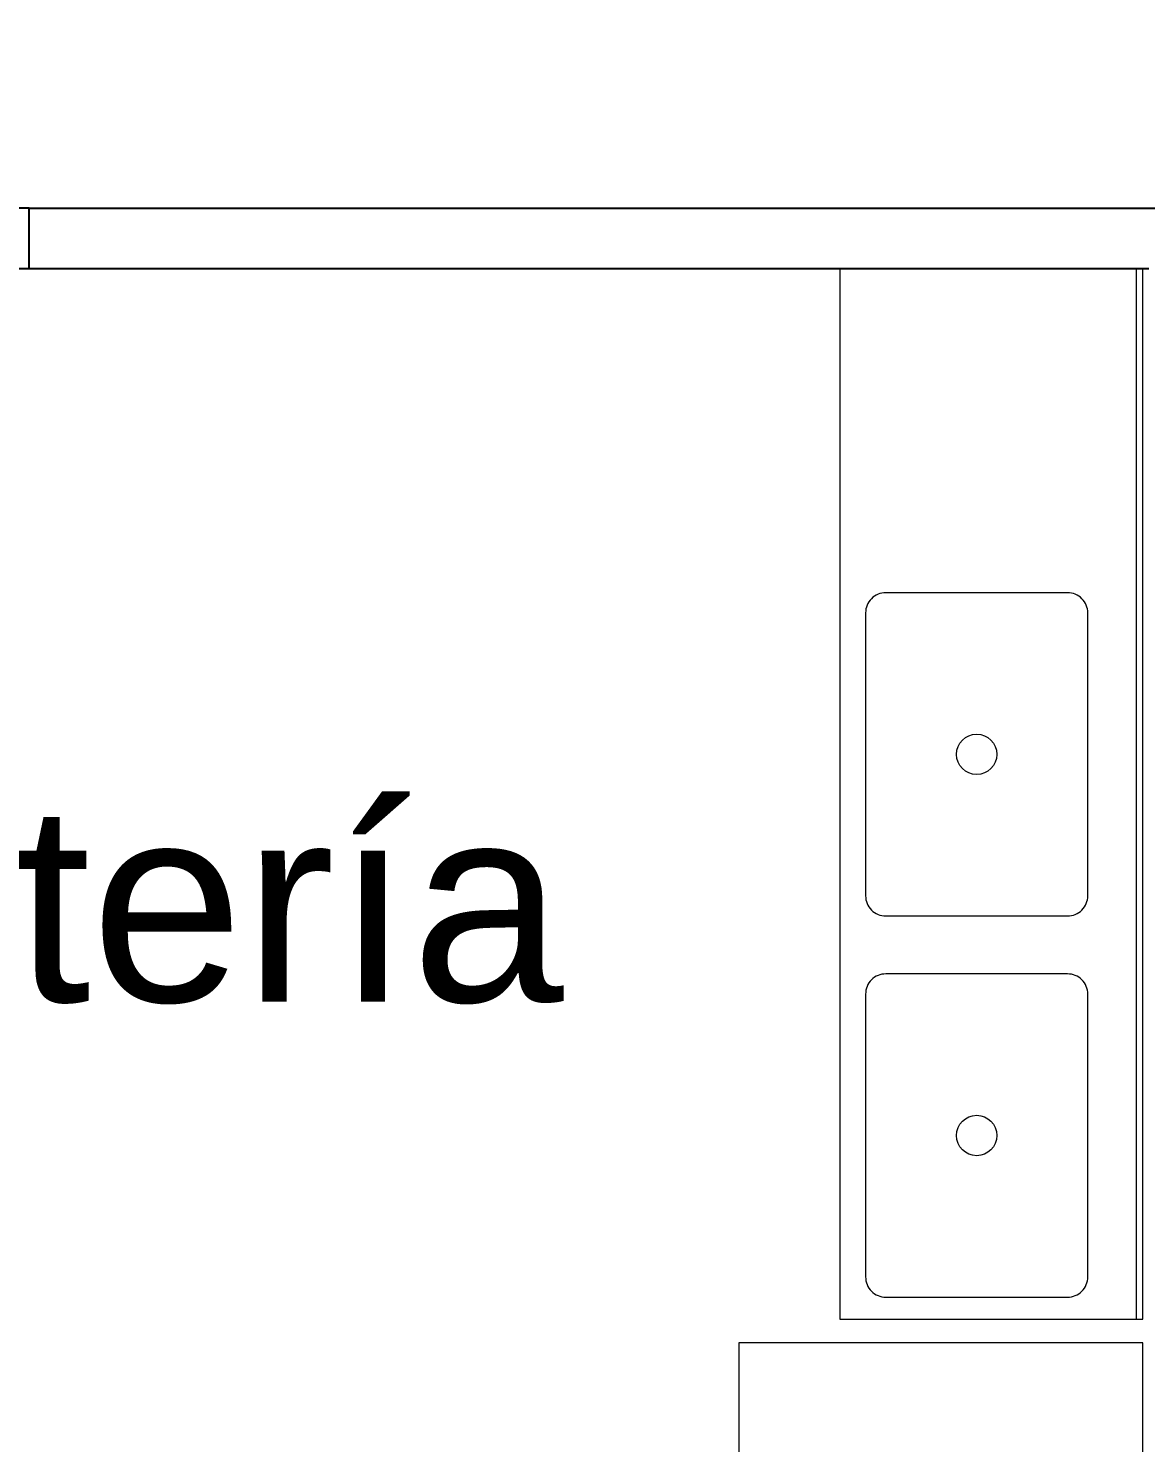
# Model space of a CAD drawing. Extents: x 306 to 2240, y 18 to 779.
# Drawn here: x 691.349 to 694.115, y 390.071 to 393.572 of the extents above; entities that cross this region are included whole.
import ezdxf

# ---------------------------------------------------------------- set-up
doc = ezdxf.new("R2010")
doc.units = 0
doc.header["$MEASUREMENT"] = 0
for name, color, linetype in [('Aberturas', 2, 'Continuous'), ('EQUIPAMIENTOS APOYO', 1, 'Continuous'), ('MAMPOSTERIA', 6, 'Continuous'), ('Nombre de locales', 3, 'Continuous')]:
    doc.layers.add(name, color=color, linetype=linetype)
doc.layers.add('N-equipamientos', color=1, linetype='Continuous', lineweight=9)
doc.styles.add('arial', font='arial.ttf')

# ---------------------------------------------------------------- blocks, each defined once
blk = doc.blocks.new('mesa')
at = {"lineweight": 0}
blk.add_lwpolyline([(948.3845, -752.2969), (948.3845, -751.2969), (950.3845, -751.2969), (950.3845, -752.2969), (948.3845, -752.2969)], dxfattribs=at)
blk = doc.blocks.new('Puert 2h 140 vaiven')
for points in [[(0.0854, 0.0646), (0.5803, 0.5596), (0.545, 0.595), (0.05, 0.1)], [(0, 0), (0.05, 0), (0.05, 0.15), (0, 0.15)], [(1.45, 0), (1.5, 0), (1.5, 0.15), (1.45, 0.15)], [(1.45, 0.05), (0.955, -0.445), (0.9197, -0.4096), (1.4146, 0.0854)]]:
    blk.add_lwpolyline(points, close=True)
for centre, start, end in [((-0.1151, 0.0441), 2.0428, 36.5484), ((1.6151, 0.1059), 182.0428, 216.5484)]:
    blk.add_arc(centre, 0.8656, start, end)

msp = doc.modelspace()

# ---------------------------------------------------------------- linework, layer by layer
at = {"layer": 'MAMPOSTERIA'}
for p, q in [((691.3515, 393.1266, 0), (696.294, 393.1266, 0)), ((691.3515, 392.9766, 0), (691.3515, 393.1266, 0)), ((691.3515, 392.9766, 0), (694.1224, 392.9766, 0))]:
    msp.add_line(p, q, dxfattribs=at)
at = {"layer": 'N-equipamientos', "lineweight": 0, "elevation": 0}
for points in [[(694.1074, 392.9766), (693.3574, 392.9766), (693.3574, 390.3766), (694.1074, 390.3766)], [(694.0924, 392.9766), (693.3574, 392.9766), (693.3574, 390.3766), (694.0924, 390.3766)]]:
    msp.add_lwpolyline(points, close=True, dxfattribs=at)
for points in [[(693.4215, 392.1244), (693.4215, 391.4244, 0.414214), (693.4715, 391.3744), (693.9215, 391.3744, 0.414214), (693.9715, 391.4244), (693.9715, 392.1244, 0.414214), (693.9215, 392.1744), (693.4715, 392.1744, 0.414214)], [(693.4215, 391.181), (693.4215, 390.481, 0.414214), (693.4715, 390.431), (693.9215, 390.431, 0.414214), (693.9715, 390.481), (693.9715, 391.181, 0.414214), (693.9215, 391.231), (693.4715, 391.231, 0.414214)]]:
    msp.add_lwpolyline(points, format="xyb", close=True, dxfattribs=at)
at = {"layer": 'N-equipamientos', "lineweight": 0}
for centre in [(693.6965, 391.7744, 0), (693.6965, 390.831, 0)]:
    msp.add_circle(centre, 0.05, dxfattribs=at)

# ---------------------------------------------------------------- block references
at = {"layer": 'Aberturas', "rotation": 180}
msp.add_blockref('Puert 2h 140 vaiven', (691.3515, 393.1266, 0), dxfattribs=at)
at = {"layer": 'EQUIPAMIENTOS APOYO', "lineweight": 0, "xscale": -1, "rotation": 270}
msp.add_blockref('mesa', (1445.4043, -560.0668, 0), dxfattribs=at)

# ---------------------------------------------------------------- texts
at = {"layer": 'Nombre de locales', "color": 253, "lineweight": 0, "insert": (689.7293, 391.1553, 0), "char_height": 0.486326, "width": 7.040249, "attachment_point": 7, "style": 'arial'}
msp.add_mtext('{\\C4;Confitería}', dxfattribs=at)

doc.saveas('drawing.dxf')
